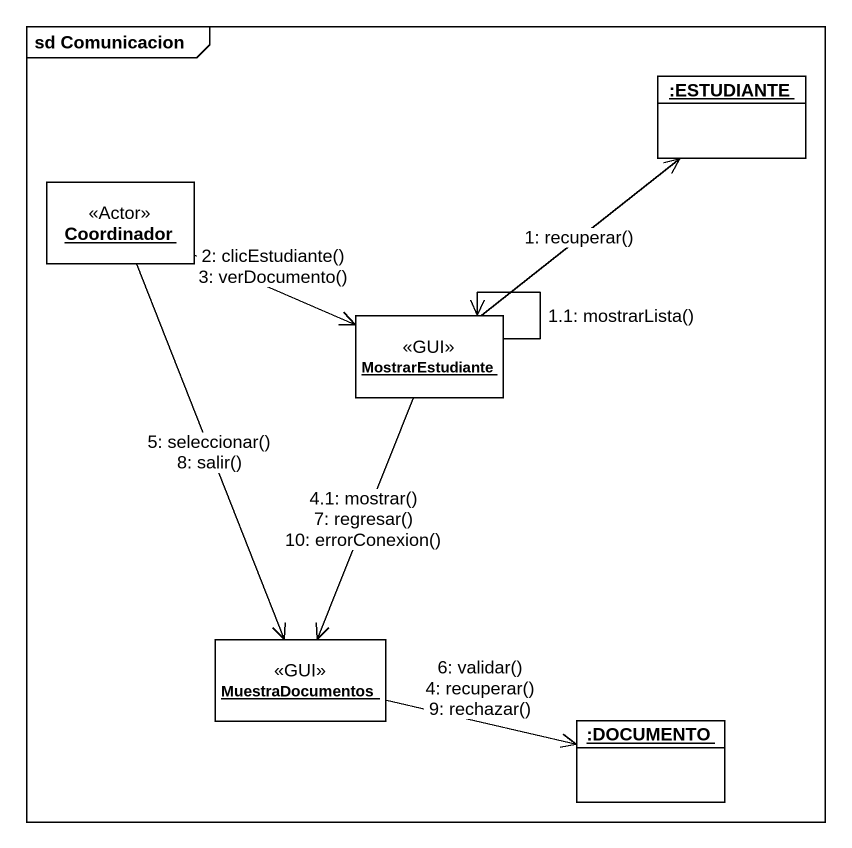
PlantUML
@startuml
mainframe sd Comunicacion
hide circle
hide empty members
object ":ESTUDIANTE" as ESTUDIANTE
object Coordinador <<Actor>>
object MostrarEstudiante <<GUI>>
object MuestraDocumentos <<GUI>>
object ":DOCUMENTO" as DOCUMENTO
MostrarEstudiante -up-> ESTUDIANTE : 1: recuperar()
MostrarEstudiante --> MostrarEstudiante : 1.1: mostrarLista()
Coordinador -right-> MostrarEstudiante : 2: clicEstudiante()\n3: verDocumento()
MostrarEstudiante --> MuestraDocumentos : 4.1: mostrar()\n7: regresar()\n10: errorConexion()
Coordinador --> MuestraDocumentos : 5: seleccionar()\n8: salir()
MuestraDocumentos -right-> DOCUMENTO : 6: validar()\n4: recuperar()\n9: rechazar()
@enduml
